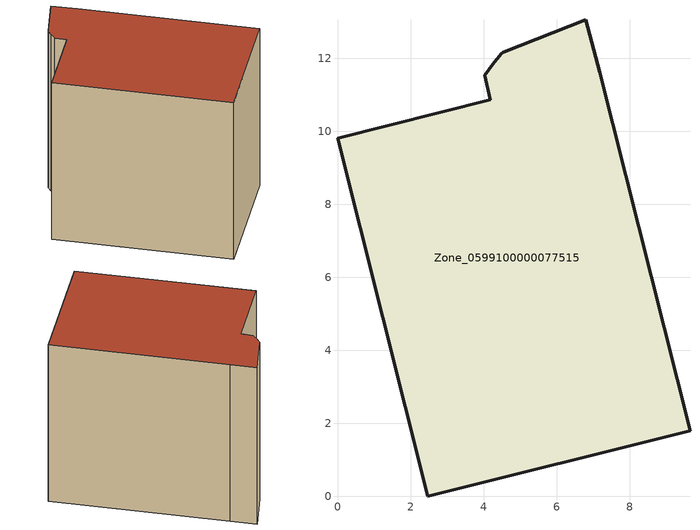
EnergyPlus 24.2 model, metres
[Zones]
Zone_0599100000077515
 floor ground (C_G): 4.53,12.16 6.79,13.06 7.18,11.62 9.65,1.8 2.47,0 0,9.81 4.18,10.86 4.03,11.54 4.25,11.84 4.49,12.12 z0
 wall outside (C_F): 2.47,0 9.65,1.8 7.18,11.62 6.79,13.06 4.53,12.16 4.49,12.12 4.25,11.84 4.03,11.54 4.18,10.86 0,9.81 2.47,0 z0:10.27
 roof outside (C_R): 6.79,13.06 4.53,12.16 4.49,12.12 4.25,11.84 4.03,11.54 4.18,10.86 0,9.81 2.47,0 9.65,1.8 7.18,11.62 z10.27
[BUILDING]
Pand.0599100000077515: North Axis=0; Terrain=City; Loads Convergence Tolerance Value=0.04; Temperature Convergence Tolerance Value=0.4; Solar Distribution=FullExterior; Maximum Number of Warmup Days=25; Minimum Number of Warmup Days=1
[Site:Location]
Rotterdam.The.Hague.AP_ZH_NLD Design_Conditions: Latitude=51.96; Longitude=4.45; Time Zone=1; Elevation=-4.5
[SITE:GROUNDTEMPERATURE:BUILDINGSURFACE]
18, 18, 18, 18, 18, 18, 18, 18, 18, 18, 18, 18
[MATERIAL] Thermal Absorptance=0.9; Solar Absorptance=0.7; Visible Absorptance=0.7
Name | Roughness | Thickness | Conductivity | Density | Specific Heat
G.TC.1992-2005 | MediumSmooth | 0.15 | 0.06 | 540 | 1210
F.TC.1992-2005 | Rough | 0.3 | 0.12 | 1920 | 840
R.TC.1992-2005 | MediumRough | 0.2 | 0.08 | 1500 | 1000
[CONSTRUCTION]
C_G: G.TC.1992-2005
C_F: F.TC.1992-2005
C_R: R.TC.1992-2005
[ZONE]
Zone_0599100000077515: Type=1; Multiplier=1; Ceiling Height=Autocalculate; Volume=Autocalculate; Floor Area=autocalculate; Part of Total Floor Area=Yes
[ZONEINFILTRATION:DESIGNFLOWRATE]
Infil_Zone_0599100000077515: Zone or ZoneList or Space or SpaceList=Zone_0599100000077515; Schedule=AlwaysOn; Design Flow Rate Calculation Method=Flow/Area; Flow Rate per Floor Area=0.0015; Constant Term Coefficient=1; Temperature Term Coefficient=0; Velocity Term Coefficient=0; Velocity Squared Term Coefficient=0
[HVACTEMPLATE:ZONE:IDEALLOADSAIRSYSTEM]
Zone_0599100000077515: Maximum Heating Supply Air Temperature=50; Minimum Cooling Supply Air Temperature=13; Maximum Heating Supply Air Humidity Ratio=0.0156; Minimum Cooling Supply Air Humidity Ratio=0.0077; Heating Limit=NoLimit; Cooling Limit=NoLimit; Dehumidification Control Type=ConstantSensibleHeatRatio; Cooling Sensible Heat Ratio=0.7; Dehumidification Setpoint=60; Humidification Control Type=None; Humidification Setpoint=30; Outdoor Air Method=None; Outdoor Air Flow Rate per Person=0.00944; Outdoor Air Flow Rate per Zone Floor Area=0; Outdoor Air Flow Rate per Zone=0; Demand Controlled Ventilation Type=None; Outdoor Air Economizer Type=NoEconomizer; Heat Recovery Type=None; Sensible Heat Recovery Effectiveness=0.7; Latent Heat Recovery Effectiveness=0.65
[ZONECONTROL:THERMOSTAT]
ThermostatControl_Zone_0599100000077515: Zone or ZoneList=Zone_0599100000077515; Control Type Schedule=DualSetpointControlType; Control 1=Thermostat_Zone_0599100000077515; Temperature Difference Between Cutout And Setpoint=0
[THERMOSTATSETPOINT:DUALSETPOINT]
Thermostat_Zone_0599100000077515: Heating Setpoint Temperature Schedule=HeatingSetpoint_Zone_0599100000077515; Cooling Setpoint Temperature Schedule=CoolingSetpoint_Zone_0599100000077515
[SCHEDULE:COMPACT]
HeatingSetpoint_Zone_0599100000077515: Through: 12/31, For: AllDays, Until: 24:00, 21
CoolingSetpoint_Zone_0599100000077515: Through: 12/31, For: AllDays, Until: 24:00, 24
DualSetpointControlType: Through: 12/31, For: AllDays, Until: 24:00, 4
AlwaysOn: Through: 12/31, For: AllDays, Until: 24:00, 1
